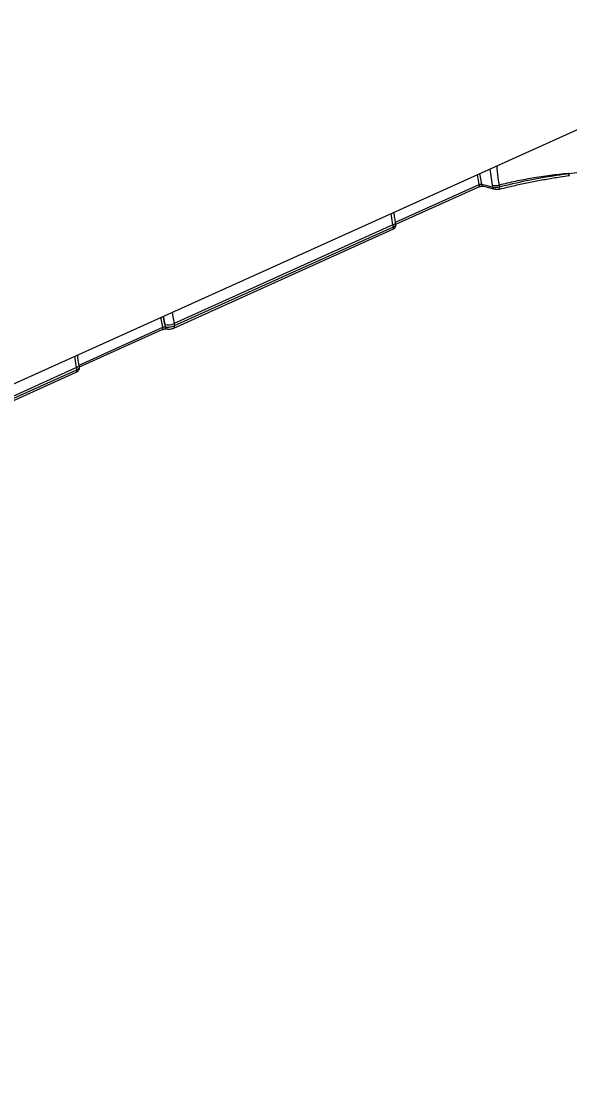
# Model space of a CAD drawing. Header units: millimetres. Extents: x -8422 to 28150, y -6982 to 5510.
# Drawn here: x 21274.4 to 21436.6, y 600.8 to 917.9 of the extents above; entities that cross this region are included whole.
import ezdxf

# ---------------------------------------------------------------- set-up
doc = ezdxf.new("R2010")
doc.units = ezdxf.units.MM
for name, color, linetype in [('DIKOM_ОБЪЕКТ', 7, 'Continuous'), ('DIKOM_РАЗМЕР_ЗОНА', 7, 'Continuous'), ('DIKOM_РАЗМЕР_ОБЪЕКТА', 7, 'Continuous')]:
    doc.layers.add(name, color=color, linetype=linetype)
doc.styles.add('style1', font='arial.ttf', dxfattribs={"width": 0.8})
doc.dimstyles.new('1-50', dxfattribs={"dimtxt": 300, "dimasz": 200, "dimexe": 100, "dimexo": 0, "dimgap": 100, "dimtad": 1, "dimdec": 0, "dimtxsty": 'style1', "dimcen": 0, "dimclrd": 7, "dimclre": 7, "dimadec": 1, "dimazin": 2, "dimtfac": 1, "dimtdec": 0, "dimtmove": 1, "dimatfit": 3, "dimfxl": 0, "dimlwd": 25, "dimlwe": 18, "dimarcsym": 0})

# ---------------------------------------------------------------- blocks, each defined once
blk = doc.blocks.new('*D15')
at = {"layer": 'Defpoints', "color": 0, "transparency": 16777216}
for p in [(19380.28, 3651.45), (27070.13, 3651.45), (15204.41, -3115.19)]:
    blk.add_point(p, dxfattribs=at)
at = {"layer": 'DIKOM_РАЗМЕР_ОБЪЕКТА', "color": 7, "lineweight": 18, "transparency": 16777216}
for p, q in [((19380.28, 3651.45), (27170.13, 3651.45)), ((15204.41, -3115.19), (27170.13, -3115.19))]:
    blk.add_line(p, q, dxfattribs=at)
at = {"layer": 'DIKOM_РАЗМЕР_ОБЪЕКТА', "color": 7, "lineweight": 25, "transparency": 16777216}
blk.add_line((27070.13, -2915.19), (27070.13, 3451.45), dxfattribs=at)
at = {"layer": 'DIKOM_РАЗМЕР_ОБЪЕКТА', "color": 7, "transparency": 16777216}
for points in [[(27036.8, 3451.45), (27103.47, 3451.45), (27070.13, 3651.45)], [(27036.8, -2915.19), (27103.47, -2915.19), (27070.13, -3115.19)]]:
    blk.add_solid(points, dxfattribs=at)
at = {"layer": 'DIKOM_РАЗМЕР_ОБЪЕКТА', "color": 0, "transparency": 16777216, "insert": (26816.96, -135.25), "char_height": 300, "attachment_point": 5, "rotation": 90, "style": 'style1'}
blk.add_mtext('6750', dxfattribs=at)
blk = doc.blocks.new('*D16')
at = {"layer": 'Defpoints', "color": 0, "transparency": 16777216}
for p in [(12490, 1387.95), (23986.61, 1004.03), (12490, -5796.5)]:
    blk.add_point(p, dxfattribs=at)
at = {"layer": 'DIKOM_РАЗМЕР_ОБЪЕКТА', "color": 7, "lineweight": 18, "transparency": 16777216}
for p, q in [((12490, 1387.95), (12490, -5896.5)), ((23986.61, 1004.03), (23986.61, -5896.5))]:
    blk.add_line(p, q, dxfattribs=at)
at = {"layer": 'DIKOM_РАЗМЕР_ОБЪЕКТА', "color": 7, "lineweight": 25, "transparency": 16777216}
blk.add_line((23786.61, -5796.5), (12690, -5796.5), dxfattribs=at)
at = {"layer": 'DIKOM_РАЗМЕР_ОБЪЕКТА', "color": 7, "transparency": 16777216}
for points in [[(12690, -5763.17), (12690, -5829.83), (12490, -5796.5)], [(23786.61, -5763.17), (23786.61, -5829.83), (23986.61, -5796.5)]]:
    blk.add_solid(points, dxfattribs=at)
at = {"layer": 'DIKOM_РАЗМЕР_ОБЪЕКТА', "color": 0, "transparency": 16777216, "insert": (18238.3, -5543.33), "char_height": 300, "attachment_point": 5, "style": 'style1'}
blk.add_mtext('11500', dxfattribs=at)
blk = doc.blocks.new('*D14')
at = {"layer": 'Defpoints', "color": 0, "transparency": 16777216}
for p in [(20684.73, 5148.63), (28049.7, 5148.63), (14575.76, -5055.5)]:
    blk.add_point(p, dxfattribs=at)
at = {"layer": 'DIKOM_РАЗМЕР_ЗОНА', "color": 7, "lineweight": 18, "transparency": 16777216}
for p, q in [((20684.73, 5148.63), (28149.7, 5148.63)), ((14575.76, -5055.5), (28149.7, -5055.5))]:
    blk.add_line(p, q, dxfattribs=at)
at = {"layer": 'DIKOM_РАЗМЕР_ЗОНА', "color": 7, "lineweight": 25, "transparency": 16777216}
blk.add_line((28049.7, -4855.5), (28049.7, 4948.63), dxfattribs=at)
at = {"layer": 'DIKOM_РАЗМЕР_ЗОНА', "color": 7, "transparency": 16777216}
for points in [[(28016.36, 4948.63), (28083.03, 4948.63), (28049.7, 5148.63)], [(28016.36, -4855.5), (28083.03, -4855.5), (28049.7, -5055.5)]]:
    blk.add_solid(points, dxfattribs=at)
at = {"layer": 'DIKOM_РАЗМЕР_ЗОНА', "color": 0, "transparency": 16777216, "insert": (27796.52, -63.59), "char_height": 300, "attachment_point": 5, "rotation": 90, "style": 'style1'}
blk.add_mtext('10200', dxfattribs=at)
blk = doc.blocks.new('*D13')
at = {"layer": 'Defpoints', "color": 0, "transparency": 16777216}
for p in [(10490, 1785.06), (25983.09, 460.53), (10490, -6882.5)]:
    blk.add_point(p, dxfattribs=at)
at = {"layer": 'DIKOM_РАЗМЕР_ЗОНА', "color": 7, "lineweight": 18, "transparency": 16777216}
for p, q in [((10490, 1785.06), (10490, -6982.5)), ((25983.09, 460.53), (25983.09, -6982.5))]:
    blk.add_line(p, q, dxfattribs=at)
at = {"layer": 'DIKOM_РАЗМЕР_ЗОНА', "color": 7, "lineweight": 25, "transparency": 16777216}
blk.add_line((25783.09, -6882.5), (10690, -6882.5), dxfattribs=at)
at = {"layer": 'DIKOM_РАЗМЕР_ЗОНА', "color": 7, "transparency": 16777216}
for points in [[(10690, -6849.17), (10690, -6915.83), (10490, -6882.5)], [(25783.09, -6849.17), (25783.09, -6915.83), (25983.09, -6882.5)]]:
    blk.add_solid(points, dxfattribs=at)
at = {"layer": 'DIKOM_РАЗМЕР_ЗОНА', "color": 0, "transparency": 16777216, "insert": (18236.55, -6629.33), "char_height": 300, "attachment_point": 5, "style": 'style1'}
blk.add_mtext('15500', dxfattribs=at)

msp = doc.modelspace()

# ---------------------------------------------------------------- linework, layer by layer
at = {"layer": 'DIKOM_ОБЪЕКТ', "color": 7, "linetype": 'Continuous', "lineweight": 15}
for p, q in [((21237.83, 795.34), (21478.19, 903.66)), ((21409.93, 869.69), (21409.38, 872.65)), ((21410.03, 872.95), (21410.61, 869.81)), ((21413.85, 869.47), (21413.18, 874.36)), ((21385.14, 858.52), (21409.93, 869.69)), ((21385.25, 857.94), (21409.74, 868.98)), ((21411.13, 869.2), (21414.48, 868.31)), ((21413.95, 868.93), (21413.85, 869.47)), ((21415.78, 869.5), (21415.87, 869)), ((21319.51, 827.23), (21384.3, 856.43)), ((21384.38, 857.74), (21319.59, 828.54)), ((21319.7, 827.94), (21384.49, 857.14)), ((21384.49, 857.14), (21384.38, 857.74)), ((21385.26, 857.89), (21385.14, 858.51)), ((21316.37, 830.73), (21316.83, 828.24)), ((21316.26, 827.47), (21315.71, 830.44)), ((21316.83, 828.24), (21316.94, 827.6)), ((21319.59, 828.54), (21319.7, 827.94)), ((21291.47, 816.3), (21316.26, 827.47)), ((21291.58, 815.72), (21316.07, 826.76)), ((21235.3, 789.9), (21290.82, 814.92)), ((21290.71, 815.53), (21235.69, 790.73)), ((21290.82, 814.92), (21290.71, 815.53)), ((21291.59, 815.67), (21291.47, 816.29)), ((21234.89, 789.09), (21290.63, 814.21))]:
    msp.add_line(p, q, dxfattribs=at)
at = {"layer": 'DIKOM_ОБЪЕКТ', "color": 7, "linetype": 'Continuous', "lineweight": 15, "flags": 128}
for points in [[(21436.52, 872.35), (21436.54, 872.35), (21436.59, 872.37), (21436.64, 872.42)], [(21415.94, 868.38), (21415.94, 868.37), (21415.93, 868.37)], [(21384.38, 857.74), (21384.04, 859.75), (21383.85, 861.14)], [(21384.38, 857.74), (21384.66, 857.89), (21384.88, 858.04), (21385.04, 858.2), (21385.13, 858.36), (21385.14, 858.5)], [(21316.83, 828.24), (21316.47, 830.35), (21316.41, 830.75)], [(21319.06, 831.95), (21319.25, 830.56), (21319.59, 828.54)], [(21319.51, 827.23), (21319.5, 827.22), (21319.5, 827.22)], [(21290.71, 815.53), (21290.37, 817.54), (21290.18, 818.93)], [(21290.71, 815.53), (21290.99, 815.67), (21291.22, 815.83), (21291.38, 815.99), (21291.46, 816.14), (21291.47, 816.29)]]:
    msp.add_lwpolyline(points, dxfattribs=at)
at = {"layer": 'DIKOM_ОБЪЕКТ', "color": 7, "linetype": 'Continuous', "lineweight": 15}
for centre, radius, start, end in [((21437.02, 873.01), 0.826, 184.7902, 232.9964), ((21409.34, 869.46), 0.629, 309.1229, 20.8663), ((21460.7, 1051.3), 188.27, 254.5712, 255.6215), ((21411.36, 869.92), 0.754, 188.0231, 252.07), ((21414.75, 873.29), 3.93, 256.6671, 285.125), ((21414.7, 869.04), 0.764, 188.5522, 253.0331), ((21414.16, 868.49), 1.78, 356.5098, 16.7952), ((21383.9, 856.92), 0.63, 309.1775, 20.8296), ((21317.75, 832.55), 4.41, 257.8992, 294.6981), ((21317.69, 827.71), 0.755, 188.0469, 252.0552), ((21319.11, 827.72), 0.63, 309.1958, 20.7934), ((21315.67, 827.25), 0.629, 309.1247, 20.8645), ((21290.23, 814.7), 0.63, 309.178, 20.8291)]:
    msp.add_arc(centre, radius, start, end, dxfattribs=at)
for points, knots in [([(21415.09, 875.23), (21415.1, 874.94), (21415.12, 873.55), (21415.41, 871.59), (21415.7, 869.94), (21415.78, 869.5)], [0, 0, 0, 0, 0.157075, 0.774887, 1, 1, 1, 1]), ([(21436.2, 872.94), (21434.45, 872.76), (21430.94, 872.4), (21425.72, 871.59), (21420.64, 870.64), (21417.4, 869.88), (21415.78, 869.5)], [0, 0, 0, 0, 0.259847, 0.522838, 0.760227, 1, 1, 1, 1]), ([(21415.87, 869), (21418.55, 869.65), (21422.62, 870.63), (21428.11, 871.67), (21432.21, 872.38), (21434.88, 872.76), (21436.2, 872.94)], [0, 0, 0, 0, 0.395173, 0.59867, 0.802168, 1, 1, 1, 1]), ([(21415.96, 868.32), (21416.68, 868.51), (21418.7, 869.02), (21422.06, 869.77), (21426.01, 870.59), (21429.96, 871.31), (21433.48, 871.89), (21435.65, 872.19), (21436.53, 872.31)], [0, 0, 0, 0, 0.106502, 0.295724, 0.486138, 0.677268, 0.868536, 1, 1, 1, 1]), ([(21436.2, 872.94), (21438.54, 873.24), (21443.27, 873.83), (21447.54, 874.11), (21449.7, 874.25)], [0, 0, 0, 0, 0.494167, 1, 1, 1, 1]), ([(21409.74, 868.98), (21409.75, 868.98), (21409.81, 869.01), (21410, 869.08), (21410.29, 869.16), (21410.61, 869.21), (21410.87, 869.22), (21411.04, 869.22), (21411.12, 869.2), (21411.12, 869.2), (21411.12, 869.2)], [0, 0, 0, 0, 0.028356, 0.176408, 0.348867, 0.536377, 0.701748, 0.838592, 0.948682, 1, 1, 1, 1]), ([(21409.93, 869.69), (21409.98, 869.71), (21410.07, 869.75), (21410.24, 869.79), (21410.4, 869.82), (21410.53, 869.82), (21410.59, 869.82), (21410.61, 869.81)], [0, 0, 0, 0, 0.213965, 0.428132, 0.642738, 0.85791, 1, 1, 1, 1]), ([(21413.95, 868.93), (21413.98, 868.92), (21414.16, 868.87), (21414.57, 868.83), (21415.2, 868.86), (21415.65, 868.95), (21415.87, 869)], [0, 0, 0, 0, 0.081915, 0.38805, 0.693964, 1, 1, 1, 1]), ([(21414.48, 868.32), (21414.58, 868.3), (21414.88, 868.23), (21415.43, 868.25), (21415.89, 868.36), (21416.11, 868.42)], [0, 0, 0, 0, 0.191736, 0.608107, 1, 1, 1, 1]), ([(21385.14, 858.51), (21385.04, 859.07), (21384.85, 860.09), (21384.73, 861.08), (21384.68, 861.52)], [0, 0, 0, 0, 0.554782, 1, 1, 1, 1]), ([(21384.29, 856.43), (21384.48, 856.53), (21384.83, 856.7), (21385.16, 857.12), (21385.3, 857.54), (21385.26, 857.78), (21385.24, 857.88)], [0, 0, 0, 0, 0.342266, 0.630555, 0.845752, 1, 1, 1, 1]), ([(21384.49, 857.14), (21384.6, 857.19), (21384.88, 857.33), (21385.16, 857.57), (21385.29, 857.77), (21385.24, 857.86), (21385.23, 857.88)], [0, 0, 0, 0, 0.225173, 0.568756, 0.912497, 1, 1, 1, 1]), ([(21316.26, 827.47), (21316.31, 827.49), (21316.4, 827.53), (21316.57, 827.57), (21316.73, 827.6), (21316.86, 827.61), (21316.92, 827.6), (21316.94, 827.6)], [0, 0, 0, 0, 0.213972, 0.42814, 0.64274, 0.857924, 1, 1, 1, 1]), ([(21316.94, 827.6), (21317.04, 827.58), (21317.28, 827.52), (21317.81, 827.5), (21318.46, 827.57), (21319.14, 827.72), (21319.51, 827.87), (21319.7, 827.94)], [0, 0, 0, 0, 0.141709, 0.356411, 0.570941, 0.785439, 1, 1, 1, 1]), ([(21316.08, 826.76), (21316.09, 826.77), (21316.15, 826.8), (21316.33, 826.86), (21316.62, 826.94), (21316.94, 826.99), (21317.2, 827.01), (21317.37, 827), (21317.45, 826.99), (21317.45, 826.99), (21317.45, 826.99)], [0, 0, 0, 0, 0.028361, 0.176409, 0.348866, 0.536375, 0.701799, 0.838602, 0.948683, 1, 1, 1, 1]), ([(21317.46, 826.99), (21317.56, 826.97), (21317.86, 826.89), (21318.4, 826.92), (21319.03, 827.03), (21319.35, 827.18), (21319.49, 827.24)], [0, 0, 0, 0, 0.154939, 0.483883, 0.76873, 1, 1, 1, 1]), ([(21291.47, 816.29), (21291.37, 816.86), (21291.18, 817.88), (21291.07, 818.86), (21291.01, 819.31)], [0, 0, 0, 0, 0.554787, 1, 1, 1, 1]), ([(21290.62, 814.22), (21290.81, 814.31), (21291.16, 814.49), (21291.49, 814.91), (21291.63, 815.32), (21291.59, 815.57), (21291.57, 815.67)], [0, 0, 0, 0, 0.342265, 0.630566, 0.845749, 1, 1, 1, 1]), ([(21290.82, 814.92), (21290.93, 814.98), (21291.21, 815.11), (21291.49, 815.35), (21291.63, 815.56), (21291.58, 815.65), (21291.57, 815.67)], [0, 0, 0, 0, 0.225176, 0.56875, 0.912497, 1, 1, 1, 1])]:
    msp.add_open_spline(points, degree=3, knots=knots, dxfattribs=at)

# ---------------------------------------------------------------- dimensions: what is measured, and where the dimension line sits
at = {"layer": 'DIKOM_РАЗМЕР_ЗОНА'}
dim = msp.add_linear_dim(base=(28049.7, 5148.63), p1=(14575.76, -5055.5), p2=(20684.73, 5148.63), angle=270, text='10200', dimstyle='1-50', override={"dimscale": 1, "dimtix": 0, "dimtofl": 1, "dimtmove": 1, "dimatfit": 3}, dxfattribs=at)
dim.commit()
dim.dimension.update_dxf_attribs({"geometry": '*D14', "text_midpoint": (28049.7, -63.59), "dimtype": 160})
dim = msp.add_linear_dim(base=(10490, -6882.5), p1=(25983.09, 460.53), p2=(10490, 1785.06), angle=180, text='15500', dimstyle='1-50', dxfattribs=at)
dim.commit()
dim.dimension.update_dxf_attribs({"geometry": '*D13', "text_midpoint": (18236.55, -6882.5), "dimtype": 160})
at = {"layer": 'DIKOM_РАЗМЕР_ОБЪЕКТА'}
dim = msp.add_linear_dim(base=(27070.13, 3651.45), p1=(15204.41, -3115.19), p2=(19380.28, 3651.45), angle=270, text='6750', dimstyle='1-50', override={"dimscale": 1, "dimtix": 0, "dimtofl": 1, "dimtmove": 1, "dimatfit": 3}, dxfattribs=at)
dim.commit()
dim.dimension.update_dxf_attribs({"geometry": '*D15', "text_midpoint": (27070.13, -135.25), "dimtype": 160})
dim = msp.add_linear_dim(base=(12490, -5796.5), p1=(23986.61, 1004.03), p2=(12490, 1387.95), angle=180, text='11500', dimstyle='1-50', dxfattribs=at)
dim.commit()
dim.dimension.update_dxf_attribs({"geometry": '*D16', "text_midpoint": (18238.3, -5796.5), "dimtype": 160})

doc.saveas('drawing.dxf')
